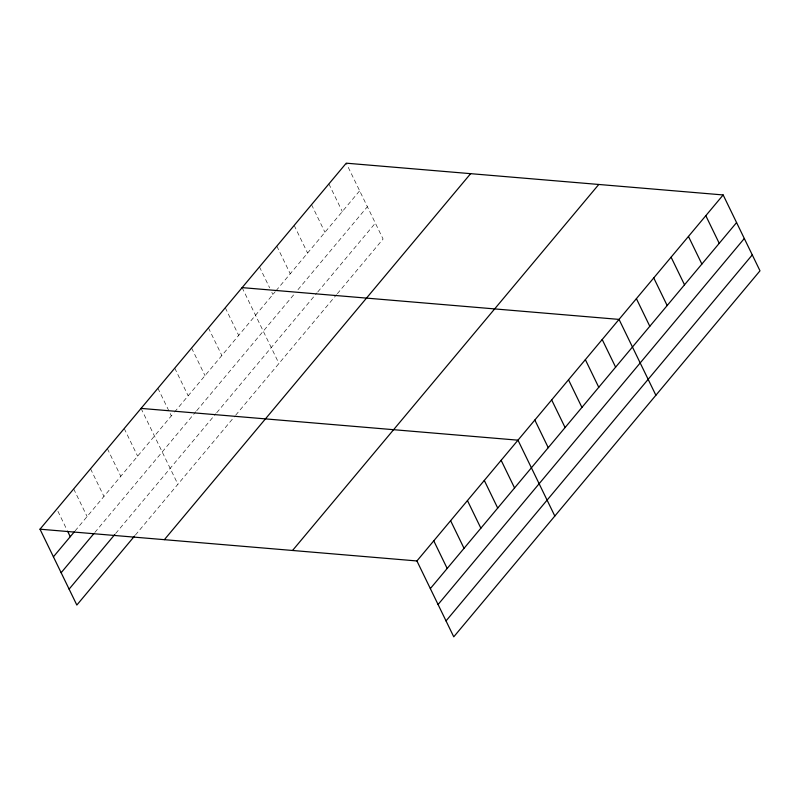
<?xml version="1.0" encoding="UTF-8"?>
<svg xmlns="http://www.w3.org/2000/svg" width="800" height="800" viewBox="0 0 800 800"><rect width="100%" height="100%" fill="white"/><g stroke="black" fill="none" stroke-linecap="round" stroke-linejoin="round"><path stroke-width="0.6" stroke-dasharray="4 3" d="M75.07 530.93L173.72 413.03M174.53 412.07L275.25 291.68M276.04 290.74L359.66 190.81M94.83 532.47L195.89 411.69M196.69 410.73L294.03 294.4M297.97 289.68L367.38 206.72M115.63 533.53L215.88 413.71M216.69 412.75L316.98 292.88M317.77 291.94L375.35 223.12M135.39 535.07L234.84 416.2M235.64 415.24L336.54 294.66M337.33 293.72L383.08 239.04L346.24 163.18M328.89 183.92L342.3 211.55M311.53 204.66L324.95 232.29M294.18 225.4L307.6 253.03M276.83 246.14L290.24 273.77M259.47 266.88L269.67 287.88M271.82 292.3L272.89 294.51M242.12 287.62L278.95 363.48M225.28 307.75L238.69 335.38M208.43 327.88L221.85 355.51M191.59 348.01L205.01 375.64M174.75 368.14L188.16 395.77M157.9 388.27L171.32 415.9M141.06 408.4L177.89 484.26M124.22 428.53L137.63 456.16M107.37 448.66L120.79 476.29M90.53 468.8L103.95 496.42M73.69 488.93L87.1 516.56M57.92 511.27L67.04 530.05"/><path stroke-width="1.2" d="M40 529.19L346.24 163.18L723.16 194.95L760 270.81L453.76 636.82L416.92 560.96L40 529.19L76.84 605.05L134.58 536.03M53.42 556.82L74.27 531.89M61.14 572.73L94.03 533.43M69.11 589.13L114.82 534.49M164.38 539.67L470.63 173.66M292.54 550.48L598.78 184.47M416.92 560.96L723.16 194.95M430.34 588.59L736.58 222.58M438.07 604.51L744.31 238.5M446.03 620.91L752.27 254.9M242.12 287.62L619.04 319.4L655.88 395.26M141.06 408.4L517.98 440.18L554.82 516.04M705.81 215.69L719.23 243.32M688.46 236.43L701.87 264.06M671.1 257.18L684.52 284.8M653.75 277.92L667.17 305.55M636.4 298.66L649.81 326.29M602.2 339.53L615.62 367.16M585.36 359.66L598.77 387.29M568.51 379.79L581.93 407.42M551.67 399.92L565.09 427.55M534.83 420.05L548.24 447.68M501.14 460.31L514.56 487.94M484.3 480.44L497.71 508.07M467.45 500.57L480.87 528.2M450.61 520.7L464.03 548.33M433.77 540.83L447.18 568.46M67.58 531.16L70.26 536.69"/></g></svg>
